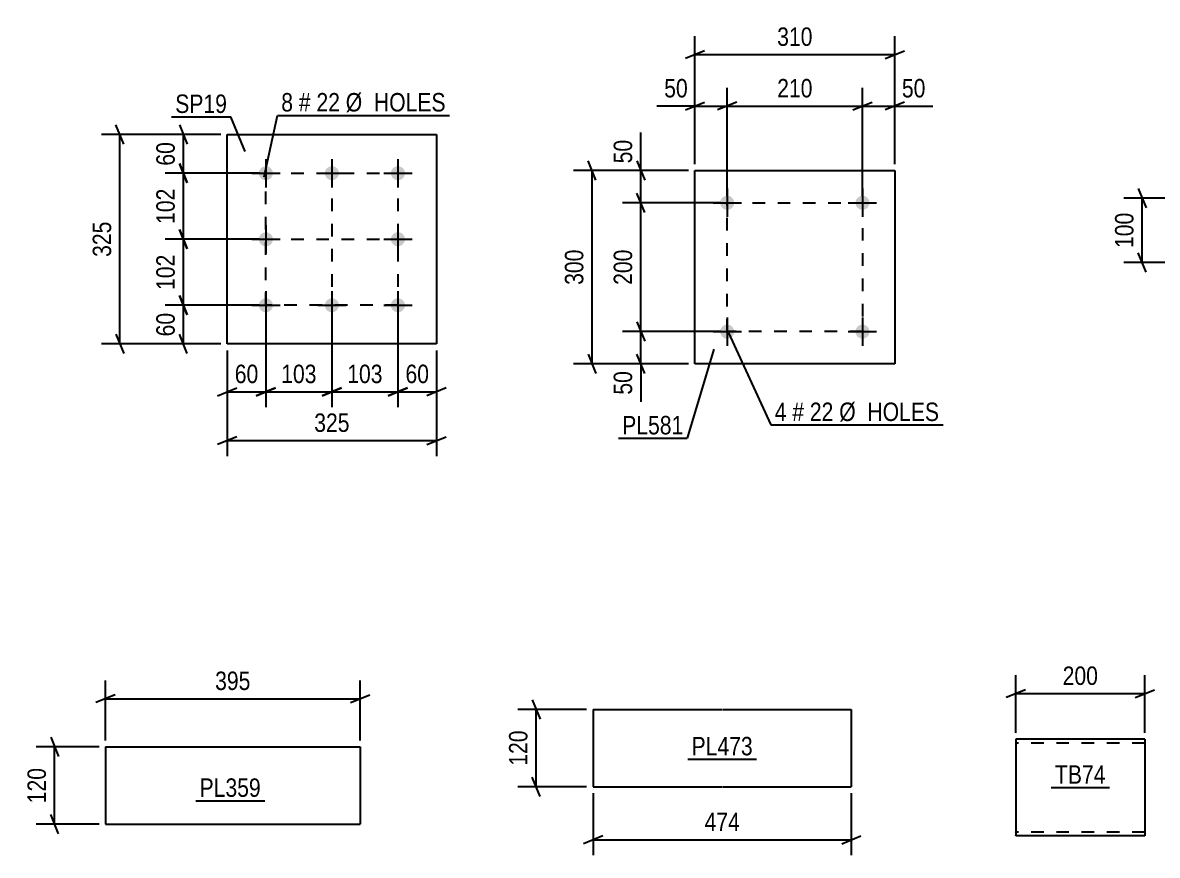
# Model space of a CAD drawing. Header units: millimetres. Extents: x 0 to 841, y 0 to 594.
# Drawn here: x 547.7 to 723.8, y 312.9 to 442.1 of the extents above; entities that cross this region are included whole.
import ezdxf

# ---------------------------------------------------------------- set-up
doc = ezdxf.new("R2010")
doc.units = ezdxf.units.MM
doc.linetypes.add('DXK_LINE_DOT2', pattern=[3.9198, 1.9599, -1.9599])
doc.styles.add('Arial Narrow', font='ARIALN.TTF', dxfattribs={"height": 0.2})

# ---------------------------------------------------------------- blocks, each defined once
blk = doc.blocks.new('Part-570369591-17314 - 17313')
at = {"color": 2, "linetype": 'Continuous'}
for p, q in [((579.44, 392.23), (579.44, 424.73)), ((579.44, 424.73), (611.94, 424.73)), ((611.94, 424.73), (611.94, 392.23)), ((611.94, 392.23), (579.44, 392.23))]:
    blk.add_line(p, q, dxfattribs=at)
blk = doc.blocks.new('Bolt-570369591-17315 - 17313')
at = {"linetype": 'Continuous'}
for points in [[(585.44, 419.83, -1), (585.44, 417.63, -1)], [(595.69, 419.83, -1), (595.69, 417.63, -1)], [(605.94, 419.83, -1), (605.94, 417.63, -1)], [(585.44, 409.58, -1), (585.44, 407.38, -1)], [(605.94, 409.58, -1), (605.94, 407.38, -1)], [(585.44, 399.33, -1), (585.44, 397.13, -1)], [(595.69, 399.33, -1), (595.69, 397.13, -1)], [(605.94, 399.33, -1), (605.94, 397.13, -1)]]:
    blk.add_hatch(color=1, dxfattribs=at).paths.add_polyline_path(points)
at = {"color": 1, "linetype": 'Continuous'}
for p, q in [((585.44, 420.93), (585.44, 416.53)), ((595.69, 420.93), (595.69, 416.53)), ((605.94, 420.93), (605.94, 416.53)), ((583.24, 418.73), (587.64, 418.73)), ((593.49, 418.73), (597.89, 418.73)), ((603.74, 418.73), (608.14, 418.73)), ((585.44, 410.68), (585.44, 406.28)), ((605.94, 410.68), (605.94, 406.28)), ((583.24, 408.48), (587.64, 408.48)), ((603.74, 408.48), (608.14, 408.48)), ((585.44, 400.43), (585.44, 396.03)), ((595.69, 400.43), (595.69, 396.03)), ((605.94, 400.43), (605.94, 396.03)), ((583.24, 398.23), (587.64, 398.23)), ((593.49, 398.23), (597.89, 398.23)), ((603.74, 398.23), (608.14, 398.23))]:
    blk.add_line(p, q, dxfattribs=at)
blk = doc.blocks.new('Part-570369591-17340 - 17339')
at = {"color": 2, "linetype": 'Continuous'}
for p, q in [((560.55, 329.68), (560.55, 317.68)), ((560.55, 329.68), (600.06, 329.68)), ((600.06, 329.68), (600.06, 317.68)), ((560.55, 317.68), (600.06, 317.68))]:
    blk.add_line(p, q, dxfattribs=at)
blk = doc.blocks.new('Part-570369591-17348 - 17347')
at = {"color": 2, "linetype": 'Continuous'}
for p, q in [((701.88, 330.87), (701.88, 315.96)), ((721.88, 330.87), (701.88, 330.87)), ((721.88, 330.87), (721.88, 315.87)), ((701.88, 315.87), (701.88, 315.96)), ((721.88, 315.87), (701.88, 315.87))]:
    blk.add_line(p, q, dxfattribs=at)
at = {"color": 7, "linetype": 'DXK_LINE_DOT2'}
for p, q in [((721.88, 330.27), (701.88, 330.27)), ((701.88, 316.47), (701.88, 316.51)), ((721.88, 316.47), (701.88, 316.47)), ((721.88, 316.47), (721.88, 316.51))]:
    blk.add_line(p, q, dxfattribs=at)
blk = doc.blocks.new('Part-570369591-17378 - 17377')
at = {"color": 2, "linetype": 'Continuous'}
for p, q in [((636.23, 335.51), (636.23, 323.51)), ((636.23, 335.51), (656.23, 335.51)), ((656.33, 335.51), (676.33, 335.51)), ((676.33, 335.51), (676.33, 323.51)), ((636.23, 323.51), (656.23, 323.51)), ((656.33, 323.51), (676.33, 323.51))]:
    blk.add_line(p, q, dxfattribs=at)
blk = doc.blocks.new('Part-570369591-17417 - 17416')
at = {"color": 2, "linetype": 'Continuous'}
for p, q in [((652.06, 389.14), (652.06, 419.14)), ((652.06, 419.14), (683.06, 419.14)), ((683.06, 419.14), (683.06, 389.14)), ((683.06, 389.14), (652.06, 389.14))]:
    blk.add_line(p, q, dxfattribs=at)
blk = doc.blocks.new('Bolt-570369591-17418 - 17416')
at = {"linetype": 'Continuous'}
for points in [[(658.16, 394.14, -1), (655.96, 394.14, -1)], [(679.16, 394.14, -1), (676.96, 394.14, -1)]]:
    blk.add_hatch(color=1, dxfattribs=at).paths.add_polyline_path(points)
at = {"color": 1, "linetype": 'Continuous'}
for p, q in [((657.06, 396.34), (657.06, 391.94)), ((678.06, 396.34), (678.06, 391.94)), ((654.86, 394.14), (659.26, 394.14)), ((675.86, 394.14), (680.26, 394.14))]:
    blk.add_line(p, q, dxfattribs=at)
blk = doc.blocks.new('Bolt-570369591-17419 - 17416')
at = {"linetype": 'Continuous'}
for points in [[(658.16, 414.14, -1), (655.96, 414.14, -1)], [(679.16, 414.14, -1), (676.96, 414.14, -1)]]:
    blk.add_hatch(color=1, dxfattribs=at).paths.add_polyline_path(points)
at = {"color": 1, "linetype": 'Continuous'}
for p, q in [((657.06, 416.34), (657.06, 411.94)), ((678.06, 416.34), (678.06, 411.94)), ((654.86, 414.14), (659.26, 414.14)), ((675.86, 414.14), (680.26, 414.14))]:
    blk.add_line(p, q, dxfattribs=at)
blk = doc.blocks.new('Rectangle-570369591-21879 - 17313')
at = {"color": 1, "linetype": 'DXK_LINE_DOT2'}
blk.add_lwpolyline([(585.44, 418.73), (605.94, 418.73), (605.94, 398.23), (585.44, 398.23), (585.44, 418.73)], close=True, dxfattribs=at)
blk = doc.blocks.new('Rectangle-570369591-22259 - 17416')
at = {"color": 1, "linetype": 'DXK_LINE_DOT2'}
blk.add_lwpolyline([(657.06, 414.14), (678.06, 414.14), (678.06, 394.14), (657.06, 394.14), (657.06, 414.14)], close=True, dxfattribs=at)
blk = doc.blocks.new('Line-570369591-21889 - 17313')
at = {"color": 1, "linetype": 'DXK_LINE_DOT2'}
blk.add_line((595.69, 418.73), (595.69, 398.23), dxfattribs=at)
blk = doc.blocks.new('Line-570369591-21896 - 17313')
at = {"color": 1, "linetype": 'DXK_LINE_DOT2'}
blk.add_line((585.44, 408.48), (605.94, 408.48), dxfattribs=at)
blk = doc.blocks.new('StraightDimension-570369591-17659 - 17313')
at = {"color": 7, "linetype": 'Continuous'}
for p, q in [((578.44, 424.73), (559.92, 424.73)), ((563.37, 423.23), (562.17, 426.23)), ((562.77, 392.23), (562.77, 424.73)), ((562.17, 393.73), (563.37, 390.73)), ((578.44, 392.23), (559.92, 392.23))]:
    blk.add_line(p, q, dxfattribs=at)
at = {"color": 0}
blk.add_wipeout([(562.02, 411.82), (557.82, 411.82), (557.82, 405.14), (562.02, 405.14)], dxfattribs=at)
at = {"color": 3, "style": 'Arial Narrow'}
blk.add_text('325', height=2.863, rotation=90.0002, dxfattribs=at).set_placement((561.42, 405.74))
blk = doc.blocks.new('StraightDimension-570369591-21856 - 17313')
at = {"color": 7, "linetype": 'Continuous'}
for p, q in [((584.44, 398.23), (569.79, 398.23)), ((572.04, 399.73), (573.24, 396.73)), ((572.64, 392.23), (572.64, 398.23)), ((573.24, 390.73), (572.04, 393.73)), ((578.44, 392.23), (569.79, 392.23))]:
    blk.add_line(p, q, dxfattribs=at)
at = {"color": 0}
blk.add_wipeout([(571.89, 397.66), (567.69, 397.66), (567.69, 392.8), (571.89, 392.8)], dxfattribs=at)
at = {"color": 3, "style": 'Arial Narrow'}
blk.add_text('60', height=2.863, rotation=90.0002, dxfattribs=at).set_placement((571.29, 393.4))
blk = doc.blocks.new('StraightDimension-570369591-17663 - 17313')
at = {"color": 7, "linetype": 'Continuous'}
for p, q in [((605.94, 397.23), (605.94, 382.4)), ((611.94, 391.23), (611.94, 382.4)), ((604.44, 384.2), (607.44, 385.4)), ((605.94, 384.8), (611.94, 384.8)), ((613.44, 385.4), (610.44, 384.2))]:
    blk.add_line(p, q, dxfattribs=at)
at = {"color": 0}
blk.add_wipeout([(611.37, 385.55), (611.37, 389.75), (606.51, 389.75), (606.51, 385.55)], dxfattribs=at)
at = {"color": 3, "style": 'Arial Narrow'}
blk.add_text('60', height=2.863, dxfattribs=at).set_placement((607.11, 386.15))
blk = doc.blocks.new('StraightDimension-570369591-17664 - 17313')
at = {"color": 7, "linetype": 'Continuous'}
for p, q in [((595.69, 397.23), (595.69, 382.4)), ((605.94, 397.23), (605.94, 382.4)), ((594.19, 384.2), (597.19, 385.4)), ((595.69, 384.8), (605.94, 384.8)), ((607.44, 385.4), (604.44, 384.2))]:
    blk.add_line(p, q, dxfattribs=at)
at = {"color": 0}
blk.add_wipeout([(604.16, 385.55), (604.16, 389.75), (597.47, 389.75), (597.47, 385.55)], dxfattribs=at)
at = {"color": 3, "style": 'Arial Narrow'}
blk.add_text('103', height=2.863, dxfattribs=at).set_placement((598.07, 386.15))
blk = doc.blocks.new('StraightDimension-570369591-17665 - 17313')
at = {"color": 7, "linetype": 'Continuous'}
for p, q in [((585.44, 397.23), (585.44, 382.4)), ((595.69, 397.23), (595.69, 382.4)), ((583.94, 384.2), (586.94, 385.4)), ((585.44, 384.8), (595.69, 384.8)), ((597.19, 385.4), (594.19, 384.2))]:
    blk.add_line(p, q, dxfattribs=at)
at = {"color": 0}
blk.add_wipeout([(593.91, 385.55), (593.91, 389.75), (587.22, 389.75), (587.22, 385.55)], dxfattribs=at)
at = {"color": 3, "style": 'Arial Narrow'}
blk.add_text('103', height=2.863, dxfattribs=at).set_placement((587.82, 386.15))
blk = doc.blocks.new('StraightDimension-570369591-17666 - 17313')
at = {"color": 7, "linetype": 'Continuous'}
for p, q in [((585.44, 397.23), (585.44, 382.4)), ((579.44, 391.23), (579.44, 382.4)), ((577.94, 384.2), (580.94, 385.4)), ((579.44, 384.8), (585.44, 384.8)), ((586.94, 385.4), (583.94, 384.2))]:
    blk.add_line(p, q, dxfattribs=at)
at = {"color": 0}
blk.add_wipeout([(584.87, 385.55), (584.87, 389.75), (580.01, 389.75), (580.01, 385.55)], dxfattribs=at)
at = {"color": 3, "style": 'Arial Narrow'}
blk.add_text('60', height=2.863, dxfattribs=at).set_placement((580.61, 386.15))
blk = doc.blocks.new('StraightDimension-570369591-21855 - 17313')
at = {"color": 7, "linetype": 'Continuous'}
for p, q in [((572.04, 409.98), (573.24, 406.98)), ((584.44, 408.48), (569.79, 408.48)), ((572.64, 398.23), (572.64, 408.48)), ((584.44, 398.23), (569.79, 398.23)), ((573.24, 396.73), (572.04, 399.73))]:
    blk.add_line(p, q, dxfattribs=at)
at = {"color": 0}
blk.add_wipeout([(571.89, 406.7), (567.69, 406.7), (567.69, 400.01), (571.89, 400.01)], dxfattribs=at)
at = {"color": 3, "style": 'Arial Narrow'}
blk.add_text('102', height=2.863, rotation=90.0002, dxfattribs=at).set_placement((571.29, 400.61))
blk = doc.blocks.new('StraightDimension-570369591-17679 - 17313')
at = {"color": 7, "linetype": 'Continuous'}
for p, q in [((579.44, 391.23), (579.44, 374.83)), ((611.94, 391.23), (611.94, 374.83)), ((580.94, 377.83), (577.94, 376.63)), ((579.44, 377.23), (611.94, 377.23)), ((610.44, 376.63), (613.44, 377.83))]:
    blk.add_line(p, q, dxfattribs=at)
at = {"color": 0}
blk.add_wipeout([(599.03, 377.98), (599.03, 382.18), (592.35, 382.18), (592.35, 377.98)], dxfattribs=at)
at = {"color": 3, "style": 'Arial Narrow'}
blk.add_text('325', height=2.863, dxfattribs=at).set_placement((592.95, 378.58))
blk = doc.blocks.new('StraightDimension-570369591-21853 - 17313')
at = {"color": 7, "linetype": 'Continuous'}
for p, q in [((578.44, 424.73), (569.79, 424.73)), ((572.04, 426.23), (573.24, 423.23)), ((572.64, 418.73), (572.64, 424.73)), ((573.24, 417.23), (572.04, 420.23)), ((584.44, 418.73), (569.79, 418.73))]:
    blk.add_line(p, q, dxfattribs=at)
at = {"color": 0}
blk.add_wipeout([(571.89, 424.16), (567.69, 424.16), (567.69, 419.3), (571.89, 419.3)], dxfattribs=at)
at = {"color": 3, "style": 'Arial Narrow'}
blk.add_text('60', height=2.863, rotation=90.0002, dxfattribs=at).set_placement((571.29, 419.9))
blk = doc.blocks.new('StraightDimension-570369591-21854 - 17313')
at = {"color": 7, "linetype": 'Continuous'}
for p, q in [((572.04, 420.23), (573.24, 417.23)), ((584.44, 418.73), (569.79, 418.73)), ((572.64, 408.48), (572.64, 418.73)), ((573.24, 406.98), (572.04, 409.98)), ((584.44, 408.48), (569.79, 408.48))]:
    blk.add_line(p, q, dxfattribs=at)
at = {"color": 0}
blk.add_wipeout([(571.89, 416.95), (567.69, 416.95), (567.69, 410.26), (571.89, 410.26)], dxfattribs=at)
at = {"color": 3, "style": 'Arial Narrow'}
blk.add_text('102', height=2.863, rotation=90.0002, dxfattribs=at).set_placement((571.29, 410.86))
blk = doc.blocks.new('StraightDimension-570369591-17728 - 17339')
at = {"color": 7, "linetype": 'Continuous'}
for p, q in [((552.04, 331.18), (553.24, 328.18)), ((559.55, 329.68), (549.79, 329.68)), ((552.64, 317.68), (552.64, 329.68)), ((553.24, 316.18), (552.04, 319.18)), ((559.55, 317.68), (549.79, 317.68))]:
    blk.add_line(p, q, dxfattribs=at)
at = {"color": 0}
blk.add_wipeout([(551.89, 327.02), (547.69, 327.02), (547.69, 320.34), (551.89, 320.34)], dxfattribs=at)
at = {"color": 3, "style": 'Arial Narrow'}
blk.add_text('120', height=2.863, rotation=90.0002, dxfattribs=at).set_placement((551.29, 320.94))
blk = doc.blocks.new('StraightDimension-570369591-17732 - 17339')
at = {"color": 7, "linetype": 'Continuous'}
for p, q in [((560.55, 330.68), (560.55, 340.02)), ((600.06, 330.68), (600.06, 340.02)), ((562.05, 337.77), (559.05, 336.57)), ((560.55, 337.17), (600.06, 337.17)), ((598.56, 336.57), (601.56, 337.77))]:
    blk.add_line(p, q, dxfattribs=at)
at = {"color": 0}
blk.add_wipeout([(583.65, 337.92), (583.65, 342.12), (576.96, 342.12), (576.96, 337.92)], dxfattribs=at)
at = {"color": 3, "style": 'Arial Narrow'}
blk.add_text('395', height=2.863, dxfattribs=at).set_placement((577.56, 338.52))
blk = doc.blocks.new('StraightDimension-570369591-17736 - 17347')
at = {"color": 7, "linetype": 'Continuous'}
for p, q in [((701.88, 331.87), (701.88, 340.81)), ((721.88, 331.87), (721.88, 340.81)), ((703.38, 338.56), (700.38, 337.36)), ((720.38, 337.36), (723.38, 338.56)), ((701.88, 337.96), (721.88, 337.96))]:
    blk.add_line(p, q, dxfattribs=at)
at = {"color": 0}
blk.add_wipeout([(715.22, 338.71), (715.22, 342.91), (708.54, 342.91), (708.54, 338.71)], dxfattribs=at)
at = {"color": 3, "style": 'Arial Narrow'}
blk.add_text('200', height=2.863, dxfattribs=at).set_placement((709.14, 339.31))
blk = doc.blocks.new('StraightDimension-570369591-17772 - 17377')
at = {"color": 7, "linetype": 'Continuous'}
for p, q in [((626.8, 337.01), (628, 334.01)), ((635.23, 335.51), (624.55, 335.51)), ((627.4, 323.51), (627.4, 335.51)), ((628, 322.01), (626.8, 325.01)), ((635.23, 323.51), (624.55, 323.51))]:
    blk.add_line(p, q, dxfattribs=at)
at = {"color": 0}
blk.add_wipeout([(626.65, 332.85), (622.45, 332.85), (622.45, 326.17), (626.65, 326.17)], dxfattribs=at)
at = {"color": 3, "style": 'Arial Narrow'}
blk.add_text('120', height=2.863, rotation=90.0002, dxfattribs=at).set_placement((626.05, 326.77))
blk = doc.blocks.new('StraightDimension-570369591-17776 - 17377')
at = {"color": 7, "linetype": 'Continuous'}
for p, q in [((636.23, 322.51), (636.23, 312.87)), ((676.33, 322.51), (676.33, 312.87)), ((637.73, 315.87), (634.73, 314.67)), ((674.83, 314.67), (677.83, 315.87)), ((636.23, 315.27), (676.33, 315.27))]:
    blk.add_line(p, q, dxfattribs=at)
at = {"color": 0}
blk.add_wipeout([(659.62, 316.02), (659.62, 320.22), (652.94, 320.22), (652.94, 316.02)], dxfattribs=at)
at = {"color": 3, "style": 'Arial Narrow'}
blk.add_text('474', height=2.863, dxfattribs=at).set_placement((653.54, 316.62))
blk = doc.blocks.new('StraightDimension-570369591-17817 - 17416')
at = {"color": 7, "linetype": 'Continuous'}
for p, q in [((636.67, 417.64), (635.47, 420.64)), ((651.06, 419.14), (633.22, 419.14)), ((636.07, 389.14), (636.07, 419.14)), ((635.47, 390.64), (636.67, 387.64)), ((651.06, 389.14), (633.22, 389.14))]:
    blk.add_line(p, q, dxfattribs=at)
at = {"color": 0}
blk.add_wipeout([(635.32, 407.48), (631.12, 407.48), (631.12, 400.8), (635.32, 400.8)], dxfattribs=at)
at = {"color": 3, "style": 'Arial Narrow'}
blk.add_text('300', height=2.863, rotation=90.0002, dxfattribs=at).set_placement((634.72, 401.4))
blk = doc.blocks.new('StraightDimension-570369591-22093 - 17416')
at = {"color": 7, "linetype": 'Continuous'}
for p, q in [((643.05, 395.64), (644.25, 392.64)), ((656.06, 394.14), (640.8, 394.14)), ((643.65, 389.14), (643.65, 394.14)), ((644.25, 387.64), (643.05, 390.64)), ((651.06, 389.14), (640.8, 389.14))]:
    blk.add_line(p, q, dxfattribs=at)
at = {"color": 0}
blk.add_wipeout([(642.9, 388.61), (638.7, 388.61), (638.7, 383.76), (642.9, 383.76)], dxfattribs=at)
at = {"color": 7, "linetype": 'Continuous'}
blk.add_line((643.65, 389.14), (643.65, 383.23), dxfattribs=at)
blk.add_line((643.65, 389.14), (643.65, 383.23), dxfattribs=at)
at = {"color": 3, "style": 'Arial Narrow'}
blk.add_text('50', height=2.863, rotation=90.0002, dxfattribs=at).set_placement((642.3, 384.36))
blk = doc.blocks.new('StraightDimension-570369591-17837 - 17416')
at = {"color": 7, "linetype": 'Continuous'}
for p, q in [((652.06, 420.14), (652.06, 439.99)), ((683.06, 420.14), (683.06, 439.99)), ((653.56, 437.74), (650.56, 436.54)), ((652.06, 437.14), (683.06, 437.14)), ((681.56, 436.54), (684.56, 437.74))]:
    blk.add_line(p, q, dxfattribs=at)
at = {"color": 0}
blk.add_wipeout([(670.9, 437.89), (670.9, 442.09), (664.22, 442.09), (664.22, 437.89)], dxfattribs=at)
at = {"color": 3, "style": 'Arial Narrow'}
blk.add_text('310', height=2.863, dxfattribs=at).set_placement((664.82, 438.49))
blk = doc.blocks.new('StraightDimension-570369591-22219 - 17416')
at = {"color": 7, "linetype": 'Continuous'}
for p, q in [((652.06, 420.14), (652.06, 431.99)), ((657.06, 415.14), (657.06, 431.99)), ((650.56, 428.54), (653.56, 429.74)), ((652.06, 429.14), (657.06, 429.14)), ((658.56, 429.74), (655.56, 428.54))]:
    blk.add_line(p, q, dxfattribs=at)
at = {"color": 0}
blk.add_wipeout([(651.53, 429.89), (651.53, 434.09), (646.68, 434.09), (646.68, 429.89)], dxfattribs=at)
at = {"color": 7, "linetype": 'Continuous'}
blk.add_line((652.06, 429.14), (646.15, 429.14), dxfattribs=at)
blk.add_line((652.06, 429.14), (646.15, 429.14), dxfattribs=at)
at = {"color": 3, "style": 'Arial Narrow'}
blk.add_text('50', height=2.863, dxfattribs=at).set_placement((647.28, 430.49))
blk = doc.blocks.new('StraightDimension-570369591-22091 - 17416')
at = {"color": 7, "linetype": 'Continuous'}
for p, q in [((643.05, 420.64), (644.25, 417.64)), ((651.06, 419.14), (640.8, 419.14)), ((643.65, 414.14), (643.65, 419.14)), ((656.06, 414.14), (640.8, 414.14)), ((644.25, 412.64), (643.05, 415.64))]:
    blk.add_line(p, q, dxfattribs=at)
at = {"color": 0}
blk.add_wipeout([(642.9, 424.52), (638.7, 424.52), (638.7, 419.66), (642.9, 419.66)], dxfattribs=at)
at = {"color": 7, "linetype": 'Continuous'}
blk.add_line((643.65, 419.14), (643.65, 425.04), dxfattribs=at)
blk.add_line((643.65, 419.14), (643.65, 425.04), dxfattribs=at)
at = {"color": 3, "style": 'Arial Narrow'}
blk.add_text('50', height=2.863, rotation=90.0002, dxfattribs=at).set_placement((642.3, 420.26))
blk = doc.blocks.new('StraightDimension-570369591-22092 - 17416')
at = {"color": 7, "linetype": 'Continuous'}
for p, q in [((656.06, 414.14), (640.8, 414.14)), ((644.25, 412.64), (643.05, 415.64)), ((643.65, 394.14), (643.65, 414.14)), ((643.05, 395.64), (644.25, 392.64)), ((656.06, 394.14), (640.8, 394.14))]:
    blk.add_line(p, q, dxfattribs=at)
at = {"color": 0}
blk.add_wipeout([(642.9, 407.48), (638.7, 407.48), (638.7, 400.8), (642.9, 400.8)], dxfattribs=at)
at = {"color": 3, "style": 'Arial Narrow'}
blk.add_text('200', height=2.863, rotation=90.0002, dxfattribs=at).set_placement((642.3, 401.4))
blk = doc.blocks.new('StraightDimension-570369591-22217 - 17416')
at = {"color": 7, "linetype": 'Continuous'}
for p, q in [((678.06, 415.14), (678.06, 431.99)), ((683.06, 420.14), (683.06, 431.99)), ((676.56, 428.54), (679.56, 429.74)), ((678.06, 429.14), (683.06, 429.14)), ((684.56, 429.74), (681.56, 428.54))]:
    blk.add_line(p, q, dxfattribs=at)
at = {"color": 0}
blk.add_wipeout([(688.44, 429.89), (688.44, 434.09), (683.58, 434.09), (683.58, 429.89)], dxfattribs=at)
at = {"color": 7, "linetype": 'Continuous'}
blk.add_line((683.06, 429.14), (688.97, 429.14), dxfattribs=at)
blk.add_line((683.06, 429.14), (688.97, 429.14), dxfattribs=at)
at = {"color": 3, "style": 'Arial Narrow'}
blk.add_text('50', height=2.863, dxfattribs=at).set_placement((684.18, 430.49))
blk = doc.blocks.new('StraightDimension-570369591-22218 - 17416')
at = {"color": 7, "linetype": 'Continuous'}
for p, q in [((657.06, 415.14), (657.06, 431.99)), ((678.06, 415.14), (678.06, 431.99)), ((658.56, 429.74), (655.56, 428.54)), ((657.06, 429.14), (678.06, 429.14)), ((676.56, 428.54), (679.56, 429.74))]:
    blk.add_line(p, q, dxfattribs=at)
at = {"color": 0}
blk.add_wipeout([(670.9, 429.89), (670.9, 434.09), (664.22, 434.09), (664.22, 429.89)], dxfattribs=at)
at = {"color": 3, "style": 'Arial Narrow'}
blk.add_text('210', height=2.863, dxfattribs=at).set_placement((664.82, 430.49))
blk = doc.blocks.new('StraightDimension-570369591-22499 - 22314')
at = {"color": 7, "linetype": 'Continuous'}
for p, q in [((720.88, 416.36), (722.08, 413.36)), ((736.93, 414.86), (718.63, 414.86)), ((721.48, 404.86), (721.48, 414.86)), ((722.08, 403.36), (720.88, 406.36)), ((742.33, 404.86), (718.63, 404.86))]:
    blk.add_line(p, q, dxfattribs=at)
at = {"color": 0}
blk.add_wipeout([(720.73, 413.2), (716.53, 413.2), (716.53, 406.52), (720.73, 406.52)], dxfattribs=at)
at = {"color": 3, "style": 'Arial Narrow'}
blk.add_text('100', height=2.863, rotation=90.0002, dxfattribs=at).set_placement((720.13, 407.12))
blk = doc.blocks.new('Mark-570369591-18430 - 17313')
at = {"color": 0}
blk.add_wipeout([(579.41, 428.08), (579.41, 431.08), (571.37, 431.08), (571.37, 428.08)], dxfattribs=at)
blk.add_wipeout([(579.41, 428.08), (579.41, 431.08), (571.37, 431.08), (571.37, 428.08)], dxfattribs=at)
at = {"color": 30, "linetype": 'Continuous'}
for p in [(570.77, 427.48), (582.21, 422.11)]:
    blk.add_line(p, (580.01, 427.48), dxfattribs=at)
at = {"color": 3, "style": 'Arial Narrow'}
blk.add_text('SP19', height=2.863, dxfattribs=at).set_placement((571.37, 428.08))
blk = doc.blocks.new('Mark-570369591-18433 - 17313')
at = {"color": 0}
for points in [[(589.66, 428.31), (589.66, 431.31), (587.83, 431.31), (587.83, 428.31)], [(592.39, 428.31), (592.39, 431.31), (590.56, 431.31), (590.56, 428.31)], [(596.94, 428.31), (596.94, 431.31), (593.29, 431.31), (593.29, 428.31)], [(613.37, 428.31), (613.37, 431.31), (597.84, 431.31), (597.84, 428.31)]]:
    blk.add_wipeout(points, dxfattribs=at)
for points in [[(589.66, 428.31), (589.66, 431.31), (587.83, 431.31), (587.83, 428.31)], [(592.39, 428.31), (592.39, 431.31), (590.56, 431.31), (590.56, 428.31)], [(596.94, 428.31), (596.94, 431.31), (593.29, 431.31), (593.29, 428.31)], [(613.37, 428.31), (613.37, 431.31), (597.84, 431.31), (597.84, 428.31)]]:
    blk.add_wipeout(points, dxfattribs=at)
at = {"color": 7, "linetype": 'Continuous'}
for p, q in [((585.17, 418.15), (587.23, 427.71)), ((587.23, 427.71), (613.97, 427.71))]:
    blk.add_line(p, q, dxfattribs=at)
at = {"color": 3, "style": 'Arial Narrow'}
for s, height, p in [('8', 2.86, (587.83, 428.31)), ('#', 2.86, (590.56, 428.31)), ('22', 2.863, (593.29, 428.31)), ('Ø  HOLES', 2.863, (597.84, 428.31))]:
    blk.add_text(s, height=height, dxfattribs=at).set_placement(p)
blk = doc.blocks.new('Mark-570369591-18441 - 17339')
at = {"color": 0}
blk.add_wipeout([(584.66, 321.94), (584.66, 324.94), (575.15, 324.94), (575.15, 321.94)], dxfattribs=at)
blk.add_wipeout([(584.66, 321.94), (584.66, 324.94), (575.15, 324.94), (575.15, 321.94)], dxfattribs=at)
at = {"color": 30, "linetype": 'Continuous'}
blk.add_line((574.55, 321.34), (585.26, 321.34), dxfattribs=at)
at = {"color": 3, "style": 'Arial Narrow'}
blk.add_text('PL359', height=2.863, dxfattribs=at).set_placement((575.15, 321.94))
blk = doc.blocks.new('Mark-570369591-18444 - 17347')
at = {"color": 0}
blk.add_wipeout([(715.81, 323.97), (715.81, 326.97), (707.95, 326.97), (707.95, 323.97)], dxfattribs=at)
blk.add_wipeout([(715.81, 323.97), (715.81, 326.97), (707.95, 326.97), (707.95, 323.97)], dxfattribs=at)
at = {"color": 30, "linetype": 'Continuous'}
blk.add_line((707.35, 323.37), (716.41, 323.37), dxfattribs=at)
at = {"color": 3, "style": 'Arial Narrow'}
blk.add_text('TB74', height=2.863, dxfattribs=at).set_placement((707.95, 323.97))
blk = doc.blocks.new('Mark-570369591-18453 - 17377')
at = {"color": 0}
blk.add_wipeout([(661.03, 328.38), (661.03, 331.38), (651.53, 331.38), (651.53, 328.38)], dxfattribs=at)
blk.add_wipeout([(661.03, 328.38), (661.03, 331.38), (651.53, 331.38), (651.53, 328.38)], dxfattribs=at)
at = {"color": 30, "linetype": 'Continuous'}
blk.add_line((650.93, 327.78), (661.63, 327.78), dxfattribs=at)
at = {"color": 3, "style": 'Arial Narrow'}
blk.add_text('PL473', height=2.863, dxfattribs=at).set_placement((651.53, 328.38))
blk = doc.blocks.new('MarkSet-570369591-22133 - 17416')
at = {"color": 0}
for points in [[(666.27, 380.27), (666.27, 383.27), (664.44, 383.27), (664.44, 380.27)], [(668.99, 380.27), (668.99, 383.27), (667.17, 383.27), (667.17, 380.27)], [(673.55, 380.27), (673.55, 383.27), (669.89, 383.27), (669.89, 380.27)], [(689.98, 380.27), (689.98, 383.27), (674.45, 383.27), (674.45, 380.27)]]:
    blk.add_wipeout(points, dxfattribs=at)
for points in [[(666.27, 380.27), (666.27, 383.27), (664.44, 383.27), (664.44, 380.27)], [(668.99, 380.27), (668.99, 383.27), (667.17, 383.27), (667.17, 380.27)], [(673.55, 380.27), (673.55, 383.27), (669.89, 383.27), (669.89, 380.27)], [(689.98, 380.27), (689.98, 383.27), (674.45, 383.27), (674.45, 380.27)]]:
    blk.add_wipeout(points, dxfattribs=at)
at = {"color": 7, "linetype": 'Continuous'}
for p, q in [((657.24, 393.96), (663.84, 379.67)), ((663.84, 379.67), (690.58, 379.67))]:
    blk.add_line(p, q, dxfattribs=at)
at = {"color": 3, "style": 'Arial Narrow'}
for s, height, p in [('4', 2.86, (664.44, 380.27)), ('#', 2.86, (667.17, 380.27)), ('22', 2.863, (669.89, 380.27)), ('Ø  HOLES', 2.863, (674.45, 380.27))]:
    blk.add_text(s, height=height, dxfattribs=at).set_placement(p)
blk = doc.blocks.new('Mark-570369591-18468 - 17416')
at = {"color": 0}
blk.add_wipeout([(650.26, 378.19), (650.26, 381.19), (640.76, 381.19), (640.76, 378.19)], dxfattribs=at)
blk.add_wipeout([(650.26, 378.19), (650.26, 381.19), (640.76, 381.19), (640.76, 378.19)], dxfattribs=at)
at = {"color": 30, "linetype": 'Continuous'}
for p in [(654.99, 391.42), (640.16, 377.59)]:
    blk.add_line(p, (650.86, 377.59), dxfattribs=at)
at = {"color": 3, "style": 'Arial Narrow'}
blk.add_text('PL581', height=2.863, dxfattribs=at).set_placement((640.76, 378.19))

msp = doc.modelspace()

# ---------------------------------------------------------------- block references
for name in ['StraightDimension-570369591-17659 - 17313', 'Part-570369591-17314 - 17313', 'Bolt-570369591-17315 - 17313', 'StraightDimension-570369591-17817 - 17416', 'Rectangle-570369591-21879 - 17313', 'Line-570369591-21889 - 17313', 'Part-570369591-17417 - 17416', 'Bolt-570369591-17419 - 17416', 'StraightDimension-570369591-22499 - 22314', 'Rectangle-570369591-22259 - 17416', 'Line-570369591-21896 - 17313', 'Bolt-570369591-17418 - 17416', 'StraightDimension-570369591-17736 - 17347', 'StraightDimension-570369591-17772 - 17377', 'Part-570369591-17378 - 17377', 'StraightDimension-570369591-17728 - 17339', 'Part-570369591-17340 - 17339', 'Part-570369591-17348 - 17347']:
    msp.add_blockref(name, (0, 0))

# ---------------------------------------------------------------- next in the draw order: block references
for name in ['StraightDimension-570369591-17837 - 17416', 'StraightDimension-570369591-21853 - 17313', 'StraightDimension-570369591-21856 - 17313', 'StraightDimension-570369591-17663 - 17313', 'StraightDimension-570369591-22093 - 17416', 'MarkSet-570369591-22133 - 17416', 'StraightDimension-570369591-17732 - 17339', 'Mark-570369591-18453 - 17377', 'Mark-570369591-18444 - 17347', 'Mark-570369591-18441 - 17339', 'StraightDimension-570369591-17776 - 17377']:
    msp.add_blockref(name, (0, 0))

# ---------------------------------------------------------------- next in the draw order: block references
for name in ['StraightDimension-570369591-22219 - 17416', 'StraightDimension-570369591-22217 - 17416', 'Mark-570369591-18430 - 17313', 'StraightDimension-570369591-17664 - 17313', 'Mark-570369591-18468 - 17416']:
    msp.add_blockref(name, (0, 0))

# ---------------------------------------------------------------- next in the draw order: block references
for name in ['StraightDimension-570369591-22091 - 17416', 'StraightDimension-570369591-17665 - 17313']:
    msp.add_blockref(name, (0, 0))

# ---------------------------------------------------------------- next in the draw order: block references
for name in ['StraightDimension-570369591-22092 - 17416', 'StraightDimension-570369591-17666 - 17313']:
    msp.add_blockref(name, (0, 0))

# ---------------------------------------------------------------- next in the draw order: block references
for name in ['StraightDimension-570369591-22218 - 17416', 'StraightDimension-570369591-21855 - 17313', 'StraightDimension-570369591-17679 - 17313']:
    msp.add_blockref(name, (0, 0))

# ---------------------------------------------------------------- next in the draw order: block references
msp.add_blockref('StraightDimension-570369591-21854 - 17313', (0, 0))

# ---------------------------------------------------------------- next in the draw order: block references
msp.add_blockref('Mark-570369591-18433 - 17313', (0, 0))

doc.saveas('drawing.dxf')
